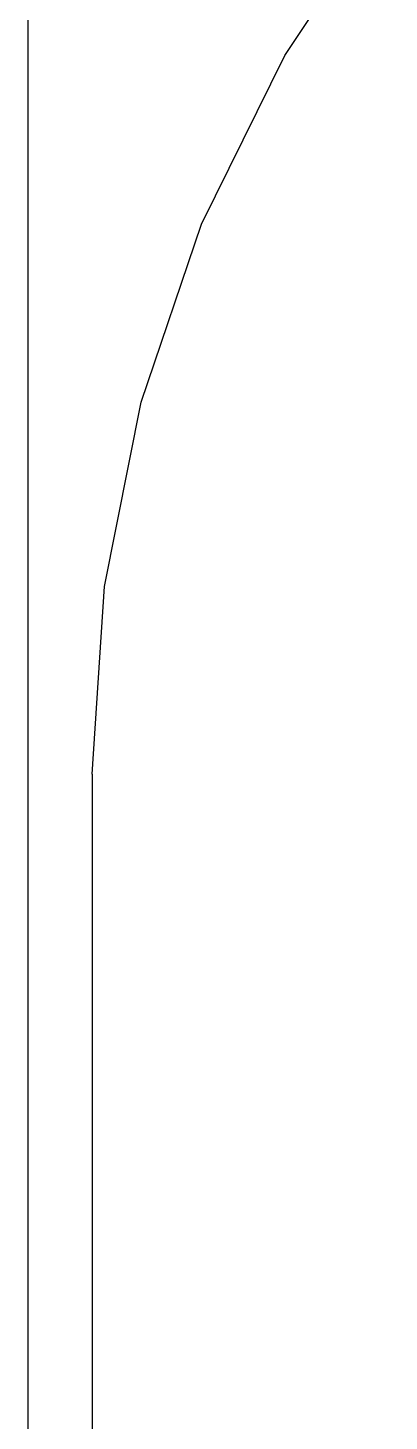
# Model space of a CAD drawing. Header units: inches. Extents: x 9636 to 21597, y -10243 to 557.
# Drawn here: x 13026.17 to 13027.54, y -8583.96 to -8578.65 of the extents above; entities that cross this region are included whole.
import ezdxf

# ---------------------------------------------------------------- set-up
doc = ezdxf.new("R2010")
doc.units = ezdxf.units.IN
doc.header["$MEASUREMENT"] = 0
doc.layers.add('Edges', color=7, linetype='Continuous')

# ---------------------------------------------------------------- blocks, each defined once
blk = doc.blocks.new('Porch Swing Bed Twin Size pl')
at = {"layer": 'Edges'}
for p, q in [((108.7694, 3.1719), (108.7694, 15.0593)), ((108.5903, 6.564), (108.5903, 14.3183)), ((108.5903, 6.564), (108.5561, 6.0419)), ((108.5561, 6.0419), (108.454, 5.5287)), ((108.454, 5.5287), (108.2858, 5.0333)), ((108.2858, 5.0333), (108.0544, 4.564)), ((108.0544, 4.564), (107.7637, 4.129))]:
    blk.add_line(p, q, dxfattribs=at)

msp = doc.modelspace()

# ---------------------------------------------------------------- block references
at = {"xscale": 1.370056412249949, "yscale": 1.370056412249949, "zscale": 1.370056412249949, "rotation": 180}
msp.add_blockref('Porch Swing Bed Twin Size pl', (13175.186, -8572.5015), dxfattribs=at)

doc.saveas('drawing.dxf')
